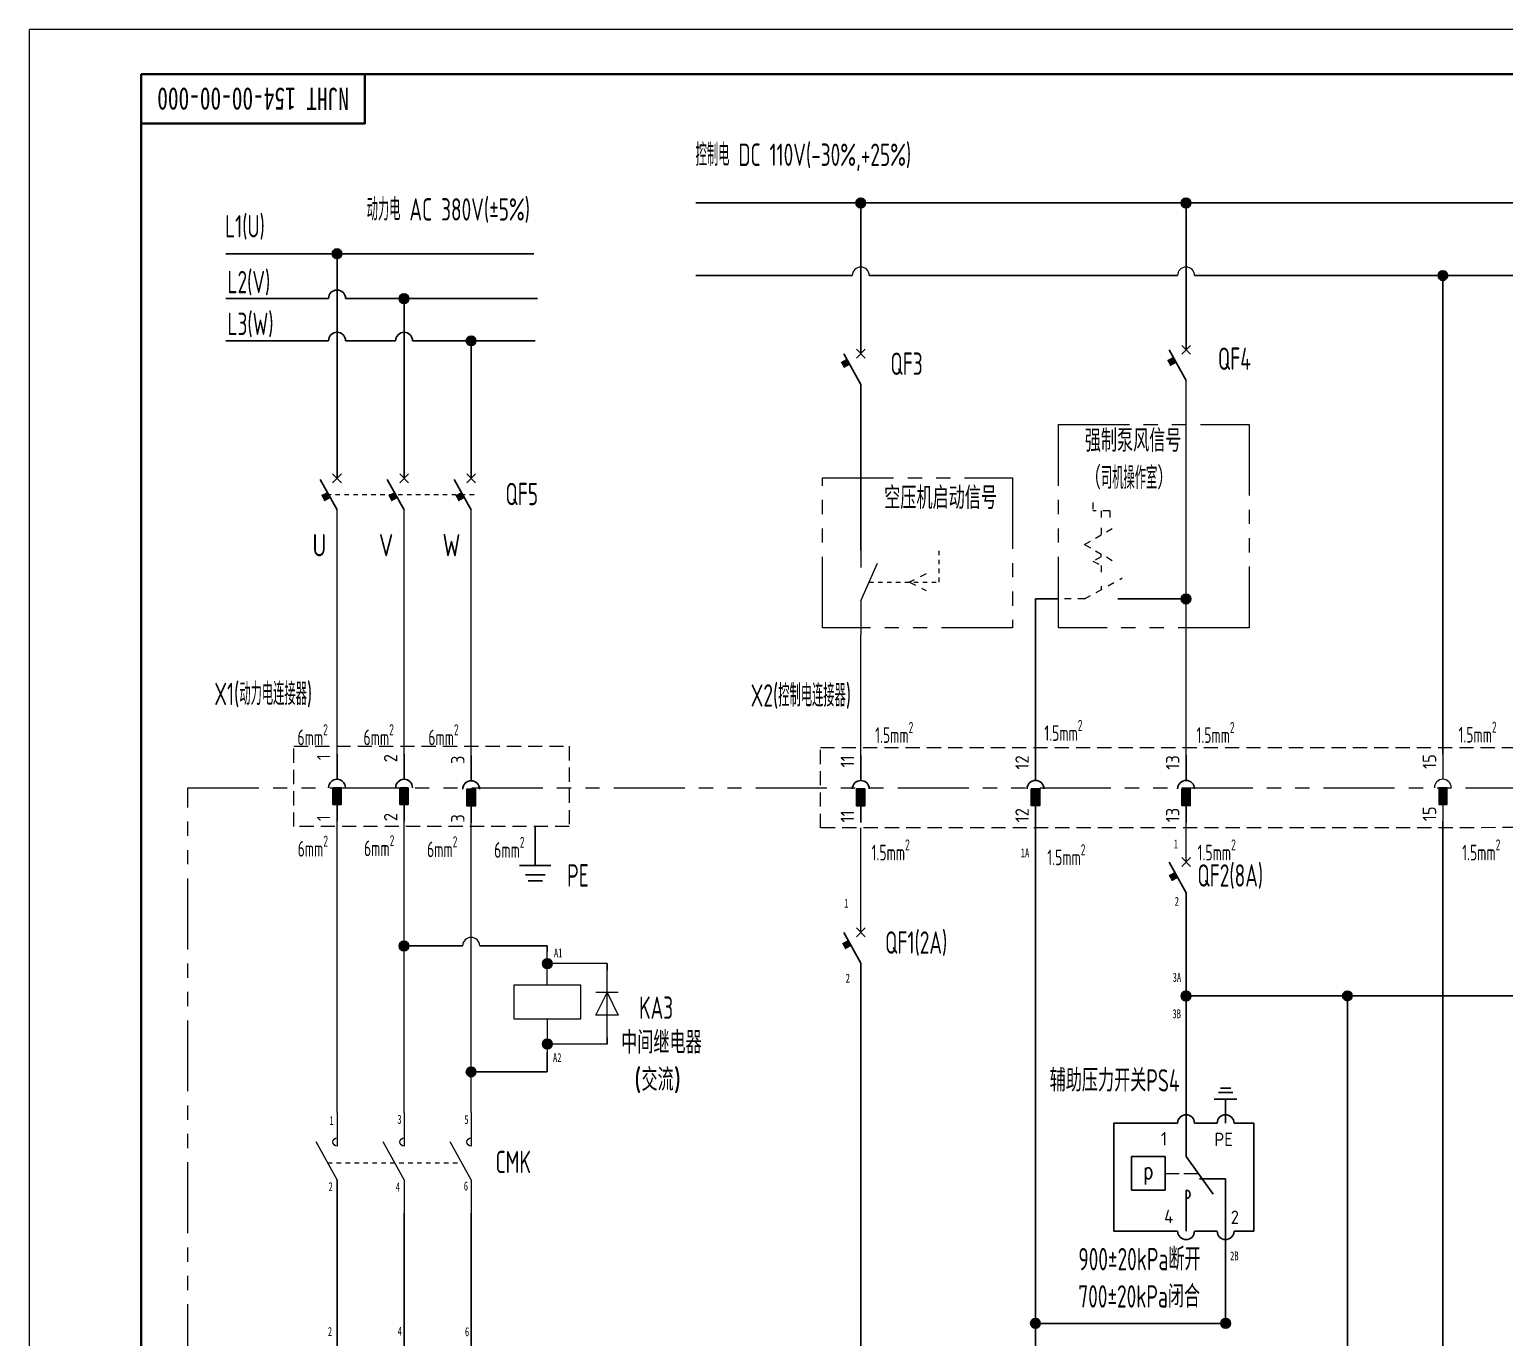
# Model space of a CAD drawing. Header units: millimetres. Extents: x 0 to 842, y 0 to 594.
# Drawn here: x 0 to 329.9, y 301.4 to 594 of the extents above; entities that cross this region are included whole.
import ezdxf
from ezdxf.enums import TextEntityAlignment as Align

# ---------------------------------------------------------------- set-up
doc = ezdxf.new("R2010")
doc.units = ezdxf.units.MM
for name, pattern in [('CENTER2', [12, 7, -1, 1, -1, 1, -1]), ('HIDDEN', [9.525, 6.35, -3.175]), ('PHANTOM2', [31.75, 15.875, -3.175, 3.175, -3.175, 3.175, -3.175]), ('虚线', [2, 1, -1])]:
    doc.linetypes.add(name, pattern=pattern)
for name, color, linetype, lineweight in [('AM_3', 3, '虚线', 13), ('BLK_0.5mm^2', 7, 'Continuous', 18), ('MISC', 2, 'Continuous', 18), ('SYMS', 7, 'Continuous', 18), ('TERMS', 4, 'Continuous', 18), ('WIREFIXED', 4, 'Continuous', 18), ('双点划线', 6, 'CENTER2', 18), ('尺寸线层', 3, 'Continuous', 13), ('标注', 3, 'Continuous', 18), ('粗实线层', 7, 'Continuous', 25), ('虚线', 2, 'HIDDEN', 18), ('虚线层', 6, '虚线', 13)]:
    doc.layers.add(name, color=color, linetype=linetype, lineweight=lineweight)
doc.layers.add('触点标识', color=11, linetype='Continuous')
doc.styles.add('PIN', font='simplex.shx', dxfattribs={"width": 0.75, "bigfont": 'gbcbig.shx'})
doc.styles.add('WD_IEC', font='isocp2.shx', dxfattribs={"width": 0.9, "bigfont": 'gbcbig.shx'})
doc.styles.add('标准', font='isoct2.shx')
doc.styles.add('海泰标注样式', font='isocp.shx', dxfattribs={"width": 0.7, "bigfont": 'gbcbig.shx'})
doc.styles.add('海泰汉字样式', font='仿宋_GB2312.ttf', dxfattribs={"width": 0.7})

# ---------------------------------------------------------------- blocks, each defined once
blk = doc.blocks.new('HTDrawingNo')
at = {"insert": (50, 578.5), "char_height": 5, "width": 50, "attachment_point": 5, "rotation": 180, "style": '海泰汉字样式'}
blk.add_mtext('NJHT 154-00-00-000', dxfattribs=at)
blk = doc.blocks.new('NJHT-A1')
at = {"color": 7, "linetype": 'Continuous', "lineweight": 18}
for p in [(0, 0), (840, 594)]:
    blk.add_line(p, (0, 594), dxfattribs=at)
at = {"color": 7, "linetype": 'Continuous', "lineweight": 35}
for p, q in [((830, 584), (25, 584)), ((25, 584), (25, 10))]:
    blk.add_line(p, q, dxfattribs=at)
blk.add_lwpolyline([(75, 584), (75, 573), (25, 573)], dxfattribs=at)
at = {"color": 2, "linetype": 'Continuous', "lineweight": 18, "style": '海泰汉字样式', "width": 0.6}
blk.add_attdef('5', text='', height=5, rotation=180, dxfattribs=at).set_placement((50, 578.5), align=Align.MIDDLE_CENTER)
at = {"color": 2, "linetype": 'Continuous', "lineweight": 18, "style": '海泰汉字样式'}
for tag, height, width, p in [('1', 5, 0.7, (805, 59.25)), ('7', 5, 0.7, (755, 50.5)), ('2', 5, 0.7, (805, 51.75)), ('3', 5, 0.6, (805, 38)), ('12', 3.5, 0.7, (668, 34.5)), ('13', 3.5, 0.6, (682, 34.5)), ('20', 3.5, 0.7, (708, 34.5)), ('21', 3.5, 0.6, (722, 34.5)), ('14', 3.5, 0.7, (668, 27.5)), ('15', 3.5, 0.6, (682, 27.5)), ('22', 3.5, 0.7, (708, 27.5)), ('23', 3.5, 0.6, (722, 27.5)), ('8', 3.5, 0.7, (762, 22.5)), ('9', 3.5, 0.7, (774, 22.5)), ('4', 5, 0.6, (805, 22.5)), ('16', 3.5, 0.7, (668, 20.5)), ('17', 3.5, 0.6, (682, 20.5)), ('24', 3.5, 0.7, (708, 20.5)), ('25', 3.5, 0.6, (722, 20.5)), ('18', 3.5, 0.7, (668, 13.5)), ('19', 3.5, 0.6, (682, 13.5)), ('26', 3.5, 0.7, (708, 13.5)), ('27', 3.5, 0.6, (722, 13.5)), ('11', 3.5, 0.7, (742.5, 13.5)), ('10', 3.5, 0.7, (767.5, 13.5)), ('6', 3.5, 0.7, (811.57, 13.5))]:
    blk.add_attdef(tag, text='', height=height, dxfattribs=dict(at, width=width)).set_placement(p, align=Align.MIDDLE_CENTER)
blk = doc.blocks.new('WD_WNV_1')
at = {"linetype": 'Continuous', "style": 'WD_IEC', "width": 0.8}
blk.add_attdef('WIRENO', text='', height=2.5, dxfattribs=at).set_placement((-1.6, 0), align=Align.MIDDLE_RIGHT)
at = {"style": 'WD_IEC'}
for tag, p in [('W08USER', (-1, 0.375)), ('W04USER', (-1, 0.875)), ('W05USER', (-1, 0.75)), ('W09USER', (-1, 0.25)), ('W03USER', (-1, 1)), ('W06USER', (-1, 0.625)), ('W07USER', (-1, 0.5)), ('W02USER', (-1, 1.125)), ('W01USER', (-1, 1.25)), ('W10USER', (-1, 0.125))]:
    blk.add_attdef(tag, text='', height=0.08, dxfattribs=at).set_placement(p, align=Align.CENTER)
blk = doc.blocks.new('VCR21_1')
for p, q in [((0, 7.5), (0, 2.5)), ((0, -2.5), (2.49, 3.12)), ((0, -2.5), (0, -7.5))]:
    blk.add_line(p, q)
at = {"style": 'WD_IEC'}
for tag, p in [('INST', (-5.25, 7.75)), ('LOC', (-5.25, 4.25)), ('TAG2', (-5.25, 0.75)), ('XREF', (-5.25, -3.75)), ('DESC1', (-5.25, -7.6)), ('DESC2', (-5.25, -11.1)), ('DESC3', (-5.25, -14.6))]:
    blk.add_attdef(tag, text='', height=2.5, dxfattribs=at).set_placement(p, align=Align.RIGHT)
blk.add_attdef('TERM01', text='', height=2, rotation=90, dxfattribs=at).set_placement((-1, 7.5), align=Align.RIGHT)
for tag, p, height in [('X2TERM01', (0, 7.5), 0.32), ('X4LINK', (-2, 0), 0.32), ('X1LINK', (-0.5, 0), 0.32), ('CONTACT', (4, -3.5), 1), ('FAMILY', (4, -5), 1), ('X8TERM02', (0, -7.5), 0.32)]:
    blk.add_attdef(tag, p, '', height=height, dxfattribs=at)
blk.add_attdef('TERM02', (-1, -7.5), '', height=2, rotation=90, dxfattribs=at)
blk = doc.blocks.new('VMS21P_1')
for p, q in [((0, 7.5), (0, 2.5)), ((0, -2.5), (3.125, 3.125)), ((0, -2.5), (0, -7.5))]:
    blk.add_line(p, q)
blk.add_arc((0, 3.125), 0.625, 270, 90)
at = {"style": 'WD_IEC'}
for tag, p in [('INST', (-5.25, 7.75)), ('LOC', (-5.25, 4.25)), ('TAG2', (-5.25, 0.75)), ('XREF', (-5.25, -3.75)), ('DESC1', (-5.25, -7.6)), ('DESC2', (-5.25, -11.1)), ('DESC3', (-5.25, -14.6))]:
    blk.add_attdef(tag, text='', height=2.5, dxfattribs=at).set_placement(p, align=Align.RIGHT)
blk.add_attdef('TERM01', text='', height=2, rotation=90, dxfattribs=at).set_placement((-1, 7.5), align=Align.RIGHT)
for tag, p, height in [('X2TERM01', (0, 7.5), 0.32), ('X4LINK', (-2, 0), 0.32), ('X1LINK', (-0.5, 0), 0.32), ('CONTACT', (4, -3.5), 1), ('FAMILY', (4, -5), 1), ('X8TERM02', (0, -7.5), 0.32)]:
    blk.add_attdef(tag, p, '', height=height, dxfattribs=at)
blk.add_attdef('TERM02', (-1, -7.5), '', height=2, rotation=90, dxfattribs=at)
blk = doc.blocks.new('bfcgb')
blk.add_hatch(color=256).paths.add_polyline_path([(1495.06, 338, 1), (1492.9, 338, 1)])
blk.add_circle((1493.98, 338), 1.08)
blk = doc.blocks.new('HA1X2_1')
blk.add_lwpolyline([(-1.25, -2.5), (0, 0), (1.25, -2.5)])
at = {"style": 'WD_IEC'}
for tag, p in [('DESC1', (0, 5.1)), ('DESC2', (0, 1.25))]:
    blk.add_attdef(tag, text='', height=2.5, dxfattribs=at).set_placement(p, align=Align.CENTER)
blk.add_attdef('X8TERM01', (0, 0), '', height=0.32, dxfattribs=at)
blk = doc.blocks.new('VC02JP_1')
blk.add_hatch(color=256).paths.add_polyline_path([(0.62, -2.5), (0.62, 0), (-0.62, 0), (-0.62, -2.5)], flags=0)
for p, q in [((0, 5), (0, 1.25)), ((0, -2.5), (0, -5))]:
    blk.add_line(p, q)
blk.add_lwpolyline([(0.62, 0), (-0.62, 0), (-0.62, -2.5), (0.62, -2.5)], close=True)
blk.add_arc((0, 0), 1.25, 0, 180)
blk.add_point((0, 0))
at = {"style": 'WD_IEC'}
for tag, p in [('INST', (-5.25, 8)), ('LOC', (-5.25, 5)), ('TAG2', (-5.25, 2)), ('DESC1', (-5.25, -5.1)), ('DESC2', (-5.25, -8.1)), ('DESC3', (-5.25, -11.1))]:
    blk.add_attdef(tag, text='', height=2, dxfattribs=at).set_placement(p, align=Align.RIGHT)
blk.add_attdef('TERM02', text='', height=2, rotation=90, dxfattribs=at).set_placement((-1, 5), align=Align.RIGHT)
for tag, p, height in [('X2TERM02', (0, 5), 0.32), ('X2TERMDESC02', (0, 4.48), 0.32), ('MFG', (2.75, 4), 1.5), ('CAT', (2.75, 1.5), 1.5), ('X4LINK', (-1.25, -1.25), 0.32), ('X1LINK', (1.25, -1.25), 0.32), ('ASSYCODE', (2.75, -2.75), 1), ('FAMILY', (2.75, -4.25), 1), ('X8TERM01', (0, -5), 0.32), ('X8TERMDESC01', (0, -5.52), 0.32), ('CATDESC', (2.75, -5.75), 1)]:
    blk.add_attdef(tag, p, '', height=height, dxfattribs=at)
blk.add_attdef('TERM01', (-1, -5), '', height=2, rotation=90, dxfattribs=at)
blk = doc.blocks.new('fse')
blk.add_hatch(color=256).paths.add_polyline_path([(-62.47, -297.35), (-62.47, -293.6), (-64.34, -293.6), (-64.34, -297.35)], flags=0)
for p, q in [((-63.41, -286.1), (-63.41, -291.72)), ((-63.41, -297.35), (-63.41, -301.1))]:
    blk.add_line(p, q)
blk.add_lwpolyline([(-62.47, -293.6), (-64.34, -293.6), (-64.34, -297.35), (-62.47, -297.35)], close=True)
blk.add_arc((-63.41, -293.6), 1.88, 0, 180)
blk.add_point((-63.41, -293.6))
at = {"layer": 'TERMS', "style": 'WD_IEC'}
blk.add_attdef('1', text='', height=3, rotation=90, dxfattribs=at).set_placement((-64.91, -286.1), align=Align.RIGHT)
blk.add_attdef('1', (-64.91, -301.1), '', height=3, rotation=90, dxfattribs=at)
blk = doc.blocks.new('VCR1_1')
for p, q in [((0, 2.5), (0, 7.5)), ((0, -2.5), (0, -7.5))]:
    blk.add_line(p, q)
blk.add_lwpolyline([(-5, 2.5), (-5, -2.5), (5, -2.5), (5, 2.5)], close=True)
at = {"style": 'WD_IEC'}
for tag, height, p in [('INST', 2.5, (-5.25, 11.5)), ('LOC', 2.5, (-5.25, 8)), ('TAG1', 2.5, (-5.25, 4.5)), ('MFG', 1.5, (-6, 1)), ('CAT', 1.5, (-6, -1.5)), ('DESC1', 2.5, (-5.25, -6.85)), ('DESC2', 2.5, (-5.25, -10.35)), ('DESC3', 2.5, (-5.25, -13.85))]:
    blk.add_attdef(tag, text='', height=height, dxfattribs=at).set_placement(p, align=Align.RIGHT)
blk.add_attdef('TERM01', text='', height=2, rotation=90, dxfattribs=at).set_placement((-1, 7.5), align=Align.RIGHT)
for tag, p, height in [('X2TERM01', (0, 7.5), 0.32), ('X4LINK', (-5, 0), 0.32), ('X1LINK', (5, 0), 0.32), ('ASSYCODE', (1, -4), 1), ('FAMILY', (1, -5.5), 1), ('CATDESC', (1, -7), 1), ('X8TERM02', (0, -7.5), 0.32)]:
    blk.add_attdef(tag, p, '', height=height, dxfattribs=at)
blk.add_attdef('TERM02', (-1, -7.5), '', height=2, rotation=90, dxfattribs=at)
at = {"lineweight": 9, "style": 'WD_IEC'}
for tag, p in [('NO', (-5.5, -16.5)), ('NC', (-5.5, -20))]:
    blk.add_attdef(tag, text='', height=2.5, dxfattribs=at).set_placement(p, align=Align.TOP_RIGHT)
for tag, p in [('XREFNO', (-4, -16.5)), ('XREFNC', (-4, -20))]:
    blk.add_attdef(tag, text='', height=2.5, dxfattribs=at).set_placement(p, align=Align.TOP_LEFT)
blk = doc.blocks.new('VDI1_2')
for p, q in [((0, 7.5), (0, -7.5)), ((0, -2.5), (-2.5, 2.5)), ((-2.5, 2.5), (2.5, 2.5)), ((2.5, 2.5), (0, -2.5)), ((-2.5, -2.5), (2.5, -2.5))]:
    blk.add_line(p, q)
at = {"style": 'WD_IEC'}
for tag, height, p in [('INST', 2.5, (-5.5, 10.25)), ('LOC', 2.5, (-5.5, 6.75)), ('TAG1', 2.5, (-5.5, 3.25)), ('MFG', 1.5, (-5.5, -0.25)), ('CAT', 1.5, (-5.5, -2.75)), ('DESC1', 2.5, (-5.5, -6.35)), ('DESC2', 2.5, (-5.5, -9.85)), ('DESC3', 2.5, (-5.5, -13.35))]:
    blk.add_attdef(tag, text='', height=height, dxfattribs=at).set_placement(p, align=Align.RIGHT)
blk.add_attdef('TERM01', text='', height=2, rotation=90, dxfattribs=at).set_placement((-1, 7.5), align=Align.RIGHT)
for tag, p, height in [('X2TERM01', (0, 7.5), 0.32), ('ASSYCODE', (1, -4), 1), ('FAMILY', (1, -5.5), 1), ('CATDESC', (1, -7), 1), ('X8TERM02', (0, -7.5), 0.32)]:
    blk.add_attdef(tag, p, '', height=height, dxfattribs=at)
blk.add_attdef('TERM02', (-1, -7.5), '', height=2, rotation=90, dxfattribs=at)
blk = doc.blocks.new('HSS112_2_1')
for p, q in [((1.25, 14.38), (1.25, 13.12)), ((-1.25, 13.12), (-1.25, 11.88)), ((-1.25, 13.12), (1.25, 13.12)), ((0, 13.12), (0, 11.88)), ((-0.75, 10), (-1.83, 10.62)), ((0.88, 9.06), (-0.21, 9.69)), ((0, 10.62), (0, 9.57)), ((0.88, 7.19), (-0.21, 6.56)), ((0, 6.25), (0, 6.68)), ((2.5, 8.12), (1.42, 8.75)), ((2.5, 8.12), (1.42, 7.5)), ((-0.75, 6.25), (-1.83, 5.62)), ((0, 6.25), (1.25, 5.62)), ((1.25, 5.62), (0, 5)), ((0, 5), (0, 3.12)), ((2.5, 0), (-3.12, 3.12)), ((-7.5, 0), (-2.5, 0)), ((0, 1.88), (0, 1.39)), ((2.5, 0), (7.5, 0))]:
    blk.add_line(p, q)
at = {"style": 'WD_IEC'}
for tag, height, p in [('INST', 2.5, (-5, 21.12)), ('LOC', 2.5, (-5, 17.62)), ('TAG1', 2.5, (-5, 14.12)), ('TERM02', 2, (7.5, 1)), ('STATE', 2.5, (-5, -7.5)), ('DESC1', 2.5, (-5, -15)), ('DESC2', 2.5, (-5, -18.5)), ('DESC3', 2.5, (-5, -22))]:
    blk.add_attdef(tag, text='', height=height, dxfattribs=at).set_placement(p, align=Align.RIGHT)
for tag, p, height in [('MFG', (4.92, 12.12), 1.5), ('CAT', (4.92, 9.62), 1.5), ('TERM01', (-7.5, 1), 2), ('X4TERM01', (-7.5, 0), 0.32), ('X8LINK', (0, 0), 0.32), ('X1TERM02', (7.5, 0), 0.32), ('ASSYCODE', (3.5, -2.75), 1), ('FAMILY', (3.5, -4.25), 1), ('CATDESC', (3.5, -5.75), 1), ('CONTACT', (3.75, -7.5), 1)]:
    blk.add_attdef(tag, p, '', height=height, dxfattribs=at)
for tag, p in [('POS1', (-3.5, 10.62)), ('POS2', (-3.5, 5.65))]:
    blk.add_attdef(tag, text='', height=2, dxfattribs=at).set_placement(p, align=Align.MIDDLE_RIGHT)
at = {"lineweight": 15, "style": 'WD_IEC'}
blk.add_attdef('XREF', text='', height=2.5, dxfattribs=at).set_placement((-5, -11.25), align=Align.RIGHT)
blk = doc.blocks.new('fad')
at = {"color": 2}
for p, q in [((249.58, -365.63), (244.53, -365.63)), ((248.64, -364.17), (245.46, -364.17)), ((248.19, -363.19), (245.91, -363.19))]:
    blk.add_line(p, q, dxfattribs=at)
for p, q in [((247.05, -365.63), (247.05, -371.01)), ((222.07, -371.04), (222.07, -395.2)), ((222.07, -371.04), (236.33, -371.04)), ((240.08, -371.04), (245.18, -371.04)), ((248.93, -371.04), (253.4, -371.04)), ((253.4, -395.2), (253.4, -371.04)), ((238.21, -378.51), (238.21, -372.89)), ((238.21, -378.51), (244.26, -386.95)), ((241.18, -383.5), (247.05, -383.5)), ((247.05, -383.5), (247.05, -393.21)), ((238.21, -393.51), (238.21, -386.01)), ((238.21, -395.2), (238.21, -390.29)), ((222.07, -395.2), (236.33, -395.2)), ((240.08, -395.2), (245.18, -395.2)), ((248.93, -395.2), (253.4, -395.2))]:
    blk.add_line(p, q)
blk.add_lwpolyline([(233.52, -386.01), (233.52, -378.51), (226.02, -378.51), (226.02, -386.01)], close=True)
for centre, radius, start, end in [((238.21, -371.04), 1.88, 0, 180), ((247.05, -371.04), 1.88, 0, 180), ((238.21, -386.95), 0.938, 270, 90), ((238.21, -395.2), 1.88, 180, 0), ((247.05, -395.2), 1.88, 180, 0)]:
    blk.add_arc(centre, radius, start, end)
at = {"layer": 'MISC'}
for p, q in [((233.52, -382.26), (236.68, -382.26)), ((237.74, -382.26), (240.9, -382.26))]:
    blk.add_line(p, q, dxfattribs=at)
at = {"insert": (229.77, -382.26), "char_height": 3.75, "width": 3.817, "attachment_point": 5, "style": 'PIN'}
blk.add_mtext('\\T1;p', dxfattribs=at)
at = {"layer": 'AM_3', "style": 'WD_IEC'}
for tag, p in [('1', (233.95, -376.03)), ('PE', (248.68, -376.17)), ('4', (235.35, -393.39)), ('2', (250.04, -393.59))]:
    blk.add_attdef(tag, text='', height=3, dxfattribs=at).set_placement(p, align=Align.RIGHT)

msp = doc.modelspace()

# ---------------------------------------------------------------- hatches: boundary and pattern name
for points in [[(182.73049, 520.33321), (181.40272, 519.59722), (182.13871, 518.26945), (183.46648, 519.00544)], [(255.71988, 520.76183), (254.39211, 520.02584), (255.1281, 518.69807), (256.45587, 519.43406)], [(66.55167, 490.52502), (65.2239, 489.78903), (65.95989, 488.46126), (67.28766, 489.19725)], [(81.55167, 490.52502), (80.2239, 489.78903), (80.95989, 488.46126), (82.28766, 489.19725)], [(96.55167, 490.52502), (95.2239, 489.78903), (95.95989, 488.46126), (97.28766, 489.19725)], [(256.06354, 405.55593), (254.73577, 404.81994), (255.47176, 403.49217), (256.79953, 404.22816)], [(183.03117, 390.33825), (181.7034, 389.60226), (182.4394, 388.27449), (183.76717, 389.01048)]]:
    msp.add_hatch(color=256).paths.add_polyline_path(points, flags=0)

# ---------------------------------------------------------------- linework, layer by layer
for p, q in [((148.99131, 555.199), (467.72683, 555.199)), ((185.89962, 531.97302), (185.89962, 555.199)), ((258.6386, 522.35099), (258.6386, 555.199)), ((43.87491, 543.83709), (112.78441, 543.83709)), ((68.77062, 543.83709), (68.77062, 493.6123)), ((183.99462, 538.96011), (148.99131, 538.96011)), ((187.80462, 538.96011), (256.7336, 538.96011)), ((246.34003, 538.96011), (256.7336, 538.96011)), ((248.33365, 538.96011), (256.7336, 538.96011)), ((250.24847, 538.96011), (256.7336, 538.96011)), ((260.5436, 538.96011), (262.53723, 538.96011)), ((260.5436, 538.96011), (292.82857, 538.96011)), ((260.5436, 538.96011), (467.72683, 538.96011)), ((316.06968, 431.92017), (316.06968, 538.96011)), ((43.87491, 533.80633), (66.86562, 533.80633)), ((70.67562, 533.80633), (113.58679, 533.80633)), ((83.77062, 533.80633), (83.77062, 493.6123)), ((185.89962, 521.50679), (185.89962, 531.97302)), ((43.87491, 524.36554), (66.86562, 524.36554)), ((70.67562, 524.36554), (81.86562, 524.36554)), ((85.67562, 524.36554), (113.05188, 524.36554)), ((98.77062, 524.36554), (98.77062, 493.6123)), ((185.89962, 514.63174), (182.10435, 521.46324)), ((186.87581, 520.50679), (184.92344, 522.50679)), ((184.92344, 520.50679), (186.87581, 522.50679)), ((258.6386, 515.51111), (254.84333, 522.3426)), ((259.61479, 521.35099), (257.66242, 523.35099)), ((257.66242, 521.35099), (259.61479, 523.35099)), ((185.89962, 477.43761), (185.89962, 514.63174)), ((68.77062, 486.53388), (64.97535, 493.36538)), ((69.74681, 492.6123), (67.79443, 494.6123)), ((67.79443, 492.6123), (69.74681, 494.6123)), ((83.77062, 486.53388), (79.97535, 493.36538)), ((84.74681, 492.6123), (82.79443, 494.6123)), ((82.79443, 492.6123), (84.74681, 494.6123)), ((98.77062, 486.53388), (94.97535, 493.36538)), ((99.74681, 492.6123), (97.79443, 494.6123)), ((97.79443, 492.6123), (99.74681, 494.6123)), ((224.97184, 466.64162), (224.97184, 431.65794)), ((230.09297, 466.64162), (224.97184, 466.64162)), ((259.7186, 466.64162), (243.41838, 466.64162)), ((113.1027, 415.69982), (113.1027, 406.98387)), ((185.89962, 416.92017), (185.89962, 416.92017)), ((224.97184, 418.42845), (224.97184, 389.13798)), ((224.97184, 416.65794), (224.97184, 304.60175)), ((316.06968, 154.07412), (316.06968, 416.92017)), ((258.6386, 400.92379), (254.84333, 407.75529)), ((259.61479, 406.79884), (257.66242, 408.79884)), ((257.66242, 406.79884), (259.61479, 408.79884)), ((258.63874, 400.92355), (258.63841, 347.53124)), ((186.87581, 391.05307), (184.92344, 393.05307)), ((184.92344, 391.05307), (186.87581, 393.05307)), ((185.89962, 385.17802), (182.10435, 392.00951)), ((129.17631, 385.07553), (129.17631, 383.57553)), ((185.89962, 370.51339), (185.89962, 385.17802)), ((317.97468, 377.86212), (257.55962, 377.86212)), ((294.73357, 264.12837), (294.73357, 377.86212)), ((335.0731, 377.86212), (317.97468, 377.86212)), ((185.89962, 241.62837), (185.89962, 370.51339)), ((129.17631, 367.07553), (129.17631, 368.57553)), ((68.77062, 336.73602), (68.77062, 329.23602)), ((68.77062, 329.23602), (68.77062, 295.17178)), ((83.77062, 329.23602), (83.77062, 295.17178)), ((98.77062, 329.23602), (98.77062, 295.17178)), ((267.48265, 304.60175), (267.48265, 328.02884)), ((267.48265, 304.60175), (267.48265, 326.65986)), ((223.89184, 304.60175), (224.97184, 304.60175)), ((223.89184, 304.60175), (267.48265, 304.60175)), ((224.97184, 304.60175), (224.97184, 264.54351)), ((266.40265, 304.60175), (267.48265, 304.60175))]:
    msp.add_line(p, q)
at = {"color": 1}
for p, q in [((109.59753, 406.98387), (116.60787, 406.98387)), ((110.89784, 404.95057), (115.30757, 404.95057)), ((111.51972, 403.59504), (114.68568, 403.59504))]:
    msp.add_line(p, q, dxfattribs=at)
for centre in [(68.77062, 533.80633), (68.77062, 524.36554), (83.77062, 524.36554)]:
    msp.add_arc(centre, 1.905, 0, 180)
at = {"layer": 'BLK_0.5mm^2'}
for p, q in [((258.6386, 429.16468), (258.6386, 515.51111)), ((68.77062, 426.29517), (68.77062, 486.53388)), ((83.77062, 431.92017), (83.77062, 486.53388)), ((98.77062, 431.59274), (98.77062, 486.53388)), ((185.89962, 431.64358), (185.89962, 458.68761)), ((258.6386, 431.92017), (258.6386, 447.4921)), ((68.77062, 416.92017), (68.77062, 423.13516)), ((68.77062, 351.73602), (68.77062, 416.92017)), ((83.77062, 351.73602), (83.77062, 416.92017)), ((83.77062, 415.3724), (83.77062, 415.69982)), ((98.77062, 351.73602), (98.77062, 416.59274)), ((258.6386, 407.79884), (258.6386, 416.67097)), ((185.89962, 392.05307), (185.89962, 415.42324)), ((129.17631, 385.07553), (115.7932, 385.07553)), ((129.17631, 367.07553), (115.7932, 367.07553))]:
    msp.add_line(p, q, dxfattribs=at)
for centre in [(185.89962, 538.96011), (258.6386, 538.96011), (98.77062, 389.02101)]:
    msp.add_arc(centre, 1.905, 0, 180, dxfattribs=at)
at = {"layer": '双点划线', "linetype": 'PHANTOM2'}
for p, q in [((35.40996, 134.25414), (35.40996, 424.42017)), ((35.40996, 424.42017), (816.09672, 424.42017))]:
    msp.add_line(p, q, dxfattribs=at)
for points in [[(272.71556, 460.1945), (230.09297, 460.1945), (230.09297, 505.63167), (272.71556, 505.63167)], [(177.37113, 493.69284), (219.81407, 493.69284), (219.81407, 460.1945), (177.37113, 460.1945)]]:
    msp.add_lwpolyline(points, close=True, dxfattribs=at)
at = {"layer": '粗实线层'}
for p, q in [((83.77062, 389.02101), (96.86562, 389.02101)), ((100.67562, 389.02101), (115.7932, 389.02101)), ((115.7932, 387.75192), (115.7932, 389.02101)), ((115.7932, 365.25192), (115.7932, 360.85264)), ((115.7932, 360.85264), (98.77062, 360.85264))]:
    msp.add_line(p, q, dxfattribs=at)
at = {"layer": '虚线', "ltscale": 0.5}
for p, q in [((59.11629, 415.69982), (59.11629, 433.69982)), ((59.11629, 433.69982), (120.7027, 433.69982)), ((120.7027, 433.69982), (120.7027, 415.69982)), ((176.88123, 415.42017), (176.88123, 433.42017)), ((176.88123, 433.42017), (761.20507, 433.42017)), ((120.7027, 415.69982), (59.11629, 415.69982)), ((761.20507, 415.6394), (176.88123, 415.42017))]:
    msp.add_line(p, q, dxfattribs=at)
at = {"layer": '虚线层'}
for p, q in [((99.42784, 489.94963), (65.34699, 489.94963)), ((203.3934, 470.40636), (203.3934, 477.84008)), ((187.76685, 470.40636), (203.3934, 470.40636))]:
    msp.add_line(p, q, dxfattribs=at)
msp.add_lwpolyline([(66.68729, 340.48602), (96.68729, 340.48602)], dxfattribs=at)

# ---------------------------------------------------------------- block references
for name, p in [('NJHT-A1', (0, 0)), ('HTDrawingNo', (0, 0)), ('bfcgb', (-1308.08449, 217.19792)), ('bfcgb', (-1235.34551, 217.19792)), ('bfcgb', (-1425.21349, 205.83601)), ('bfcgb', (-1177.91443, 200.95903)), ('bfcgb', (-1410.21349, 195.80525)), ('bfcgb', (-1395.21349, 186.36446)), ('bfcgb', (-1235.34551, 128.64055)), ('bfcgb', (-1410.21349, 51.01994)), ('bfcgb', (-1378.19092, 47.07445)), ('bfcgb', (-1235.34551, 39.81415)), ('bfcgb', (-1235.34551, 39.81415)), ('bfcgb', (-1199.25055, 39.86104)), ('bfcgb', (-1199.25055, 39.86104)), ('bfcgb', (-1378.19092, 29.07445)), ('bfcgb', (-1395.21349, 22.85156)), ('bfcgb', (-1269.01228, -33.39932)), ('bfcgb', (-1269.01228, -33.39932)), ('bfcgb', (-1226.50146, -33.39932)), ('bfcgb', (-1226.50146, -33.39932))]:
    msp.add_blockref(name, p)
ref = msp.add_blockref('fse', (132.17572, 718.01753))
ref.add_attrib('1', '1', (67.27062, 416.92017), dxfattribs={"layer": 'TERMS', "height": 3, "rotation": 90, "style": 'WD_IEC'})
ref.add_attrib('1', '1', dxfattribs={"layer": 'TERMS', "height": 3, "rotation": 90, "style": 'WD_IEC'}).set_placement((67.27062, 431.92017), align=Align.RIGHT)
ref = msp.add_blockref('fse', (147.17572, 718.01753))
ref.add_attrib('1', '2', (82.27062, 416.92017), dxfattribs={"layer": 'TERMS', "height": 3, "rotation": 90, "style": 'WD_IEC'})
ref.add_attrib('1', '2', dxfattribs={"layer": 'TERMS', "height": 3, "rotation": 90, "style": 'WD_IEC'}).set_placement((82.27062, 431.92017), align=Align.RIGHT)
ref = msp.add_blockref('fse', (162.17572, 717.69011))
ref.add_attrib('1', '3', (97.27062, 416.59274), dxfattribs={"layer": 'TERMS', "height": 3, "rotation": 90, "style": 'WD_IEC'})
ref.add_attrib('1', '3', dxfattribs={"layer": 'TERMS', "height": 3, "rotation": 90, "style": 'WD_IEC'}).set_placement((97.27062, 431.59274), align=Align.RIGHT)
ref = msp.add_blockref('fse', (249.30472, 717.74095))
ref.add_attrib('1', '11', (184.39962, 416.64358), dxfattribs={"layer": 'TERMS', "height": 3, "rotation": 90, "style": 'WD_IEC'})
ref.add_attrib('1', '11', dxfattribs={"layer": 'TERMS', "height": 3, "rotation": 90, "style": 'WD_IEC'}).set_placement((184.39962, 431.64358), align=Align.RIGHT)
ref = msp.add_blockref('fse', (288.37694, 717.75531))
ref.add_attrib('1', '12', (223.47184, 416.65794), dxfattribs={"layer": 'TERMS', "height": 3, "rotation": 90, "style": 'WD_IEC'})
ref.add_attrib('1', '12', dxfattribs={"layer": 'TERMS', "height": 3, "rotation": 90, "style": 'WD_IEC'}).set_placement((223.47184, 431.65794), align=Align.RIGHT)
ref = msp.add_blockref('fse', (322.0437, 717.76834))
ref.add_attrib('1', '13', (257.1386, 416.67097), dxfattribs={"layer": 'TERMS', "height": 3, "rotation": 90, "style": 'WD_IEC'})
ref.add_attrib('1', '13', dxfattribs={"layer": 'TERMS', "height": 3, "rotation": 90, "style": 'WD_IEC'}).set_placement((257.1386, 431.67097), align=Align.RIGHT)
msp.add_blockref('fad', (20.43132, 720.41693)).add_auto_attribs({'1': '1', '4': '4', '2': '2', 'PE': 'PE'})
at = {"layer": 'SYMS', "yscale": 1.5, "zscale": 1.5}
for name, p, xscale in [('VCR21_1', (185.89962, 469.93761), 1.5), ('VCR1_1', (115.7932, 376.50192), 1.5), ('VMS21P_1', (68.77062, 340.48602), -1.5), ('VMS21P_1', (83.77062, 340.48602), -1.5), ('VMS21P_1', (98.77062, 340.48602), -1.5)]:
    msp.add_blockref(name, p, dxfattribs=dict(at, xscale=xscale))
at = {"layer": 'SYMS'}
ref = msp.add_blockref('VC02JP_1', (316.06968, 424.42017), dxfattribs=dict(at, xscale=1.5, yscale=1.5, zscale=1.5))
ref.add_attrib('TERM02', '15', dxfattribs={"layer": 'TERMS', "height": 3, "rotation": 90, "style": 'WD_IEC'}).set_placement((314.56968, 431.92017), align=Align.RIGHT)
ref.add_attrib('TERM01', '15', (314.56968, 416.92017), dxfattribs={"layer": 'TERMS', "height": 3, "rotation": 90, "style": 'WD_IEC'})
at = {"layer": 'SYMS', "rotation": 180}
msp.add_blockref('VDI1_2', (129.17631, 376.07553), dxfattribs=at)
at = {"layer": '标注', "color": 3}
ref = msp.add_blockref('WD_WNV_1', (68.77062, 478.65888), dxfattribs=dict(at, xscale=1.5, yscale=1.5, zscale=1.5))
ref.add_attrib('WIRENOF', 'U', dxfattribs={"layer": 'WIREFIXED', "linetype": 'Continuous', "height": 5, "style": 'WD_IEC', "width": 0.8}).set_placement((66.37062, 478.65888), align=Align.MIDDLE_RIGHT)
ref = msp.add_blockref('WD_WNV_1', (83.77062, 478.65888), dxfattribs=dict(at, xscale=1.5, yscale=1.5, zscale=1.5))
ref.add_attrib('WIRENOF', 'V', dxfattribs={"layer": 'WIREFIXED', "linetype": 'Continuous', "height": 5, "style": 'WD_IEC', "width": 0.8}).set_placement((81.37062, 478.65888), align=Align.MIDDLE_RIGHT)
ref = msp.add_blockref('WD_WNV_1', (98.77062, 478.65888), dxfattribs=dict(at, xscale=1.5, yscale=1.5, zscale=1.5))
ref.add_attrib('WIRENOF', 'W', dxfattribs={"layer": 'WIREFIXED', "linetype": 'Continuous', "height": 5, "style": 'WD_IEC', "width": 0.8}).set_placement((96.37062, 478.65888), align=Align.MIDDLE_RIGHT)
at = {"layer": '虚线层', "xscale": -1.5, "yscale": 1.5, "zscale": 1.5}
msp.add_blockref('HSS112_2_1', (239.68812, 466.64162), dxfattribs=at)
at = {"layer": '虚线层', "xscale": -1.5, "yscale": 1.5, "zscale": 1.5, "rotation": 89.9999999048816}
msp.add_blockref('HA1X2_1', (196.76612, 470.40636), dxfattribs=at)

# ---------------------------------------------------------------- texts
at = {"layer": 'BLK_0.5mm^2', "char_height": 5, "attachment_point": 1, "line_spacing_factor": 0.99982, "style": '标准'}
for s, insert, width in [('{\\Fisocp2,gbcbig|c134;\\C3;中间继电器^J (交流)}', (132.32259, 369.93957), 35.8096004), ('{\\Fisocp2,gbcbig|c134;\\C3;辅助压力开关\\W0.7;PS4}', (228.14581, 361.45515), 41.1632499)]:
    msp.add_mtext(s, dxfattribs=dict(at, insert=insert, width=width))
at = {"layer": '尺寸线层', "char_height": 5, "attachment_point": 1}
for s, insert, width, style in [('{\\Fisocp2,gbcbig|c134;\\W0.7;\\C3;控制电 DC 110V(-30%,+25%)}', (148.96805, 568.48438), 51.4523472, '标准'), ('{\\Fisocp2,gbcbig|c134;\\W0.7;\\C3;动力电 \\Fisocp2,gbcbig|c0;AC 380V\\Fisocp2,gbcbig|c134;(±5%)}', (75.39508, 556.26217), 48.2320317, '标准'), ('{\\Fisocp2,gbcbig|c134;\\W0.7;L1(U)}', (43.7314, 552.48986), 14.2258825, '标准'), ('{\\Fisocp2,gbcbig|c134;\\W0.7;L2(V)}', (44.25122, 540.01904), 14.2258825, '标准'), ('{\\Fisocp2,gbcbig|c134;\\W0.7;L3(W)}', (44.25122, 530.66594), 14.2258825, '标准'), ('{\\Fisocp2,gbcbig|c0;\\W0.7;\\C3;QF\\Fisocp2,gbcbig|c134;3}', (192.52645, 521.74312), 16.2178255, '标准'), ('{\\Fisocp2,gbcbig|c0;\\W0.7;\\C3;QF\\Fisocp2,gbcbig|c134;4}', (265.76859, 522.86117), 16.2178255, '标准'), ('{\\Fisocp2,gbcbig|c0;\\W0.7;QF\\Fisocp2,gbcbig|c134;5}', (106.44083, 492.6021), 14.2258825, '标准'), ('{\\Fisocp2,gbcbig|c134;\\W0.7;\\C3;QF2(8A)}', (261.17344, 407.29002), 16.2178255, '标准'), ('{\\Fisocp2,gbcbig|c134;\\W0.7;\\C3;QF1(2A)}', (191.33784, 392.28939), 16.2178255, '标准'), ('{\\Fisocp2,gbcbig|c0;\\W0.7;KA\\Fisocp2,gbcbig|c134;3}', (136.30246, 377.71736), 13.8952014, '标准'), ('{\\Fisocp2,gbcbig|c0;\\W0.7;CMK}', (104.22146, 343.20623), 9.1537568, '标准'), ('{\\Fisocp,@extfont2|c134;9}00%%P20kPa{\\Fisocp2,gbcbig|c134;\\W1;断开}\\P{\\Fisocp,@extfont2|c134;70}0%%P20kPa{\\Fisocp2,gbcbig|c134;\\W1;闭合}', (234.5494, 321.47367), 41.3170802, '海泰标注样式')]:
    msp.add_mtext(s, dxfattribs=dict(at, insert=insert, width=width, style=style))
at = {"layer": '尺寸线层', "char_height": 5, "attachment_point": 1, "line_spacing_factor": 0.99982, "style": '标准'}
for s, insert, width in [('{\\Fisocp2,gbcbig|c0;\\W0.7;\\C3;X1\\Fisocp2,gbcbig|c134;(动力电连接器)}', (41.33299, 447.89559), 27.9860998), ('{\\Fisocp2,gbcbig|c0;\\W0.7;\\C3;X2\\Fisocp2,gbcbig|c134;(控制电连接器)}', (161.27656, 447.54858), 51.18948), ('{\\Fisocp2,gbcbig|c134;\\W0.7;\\C3;PE}', (120.23041, 407.2999), 26.6587087)]:
    msp.add_mtext(s, dxfattribs=dict(at, insert=insert, width=width))
at = {"layer": '标注', "color": 2, "char_height": 5, "attachment_point": 1, "line_spacing_factor": 0.99982, "style": '标准'}
for s, insert, width in [('{\\Fisocp2,gbcbig|c134;\\C256;强制泵风\\C3;信号\\P（\\W0.7;司机操作室\\W1;）}', (236.00367, 504.5487), 24.4735363), ('{\\Fisocp2,gbcbig|c134;\\C3;空压机启动信号}', (191.14441, 491.74685), 26.7992871)]:
    msp.add_mtext(s, dxfattribs=dict(at, insert=insert, width=width))
at = {"layer": '标注', "color": 2, "char_height": 3.5, "attachment_point": 1, "style": '海泰标注样式'}
for s, insert, width in [('\\A1;1.5mm{\\H0.7x;\\S2^ ;}', (189.1078, 439.11328), 12.7561908), ('\\A1;1.5mm{\\H0.7x;\\S2^ ;}', (226.94179, 439.57183), 12.7561908), ('\\A1;1.5mm{\\H0.7x;\\S2^ ;}', (260.96352, 439.11328), 12.7561908), ('\\A1;1.5mm{\\H0.7x;\\S2^ ;}', (319.55309, 439.18623), 12.7561908), ('\\A1;6mm{\\H0.7x;\\S2^ ;}', (59.93116, 438.60234), 9.50354), ('\\A1;6mm{\\H0.7x;\\S2^ ;}', (74.69899, 438.60234), 9.50354), ('\\A1;6mm{\\H0.7x;\\S2^ ;}', (89.19347, 438.60234), 9.50354), ('\\A1;6mm{\\H0.7x;\\S2^ ;}', (59.97599, 413.68988), 9.50354), ('\\A1;6mm{\\H0.7x;\\S2^ ;}', (74.80907, 413.79335), 9.50354), ('\\A1;6mm{\\H0.7x;\\S2^ ;}', (88.90998, 413.55103), 9.50354), ('\\A1;6mm{\\H0.7x;\\S2^ ;}', (103.92168, 413.42155), 9.50354), ('\\A1;1.5mm{\\H0.7x;\\S2^ ;}', (188.31463, 412.84607), 12.7561908), ('\\A1;1.5mm{\\H0.7x;\\S2^ ;}', (261.21999, 412.84699), 12.7561908), ('\\A1;1.5mm{\\H0.7x;\\S2^ ;}', (320.38713, 412.84699), 12.7561908), ('\\A1;1.5mm{\\H0.7x;\\S2^ ;}', (227.61081, 411.76699), 12.7561908)]:
    msp.add_mtext(s, dxfattribs=dict(at, insert=insert, width=width))
at = {"layer": '触点标识', "char_height": 2, "attachment_point": 1, "style": '海泰汉字样式'}
for s, width, insert in [('1', 1.8900486, (255.9062, 412.8327)), ('1A', 3.8703646, (221.67204, 410.85655)), ('1', 4.5926655, (182.15819, 399.56624)), ('2', 1.723487, (256.09747, 400.00164)), ('A1', 4.1202237, (117.27799, 388.44738)), ('2', 3.0214886, (182.52109, 382.8144)), ('3A', 3.3692608, (255.64364, 382.98489)), ('3B', 3.0474179, (255.59114, 374.85339)), ('A2', 2.5299603, (117.06113, 365.04609)), ('1', 5.5477974, (67.08365, 350.96985)), ('3', 3.1437514, (82.26806, 351.24158)), ('5', 2.4040459, (97.22584, 351.19629)), ('2', 1.1793628, (66.87708, 336.18221)), ('4', 1.6329628, (81.8903, 336.09714)), ('6', 1.4515228, (97.11807, 336.32731)), ('2B', 4.0537435, (268.48107, 320.68508)), ('2', 3.7372601, (66.71138, 303.77994)), ('4', 2.840012, (82.33905, 303.82546)), ('6', 2.0389855, (97.37441, 303.73441))]:
    msp.add_mtext_dynamic_manual_height_columns(s, width=width, gutter_width=10, heights=[0], dxfattribs=dict(at, insert=insert))

doc.saveas('drawing.dxf')
